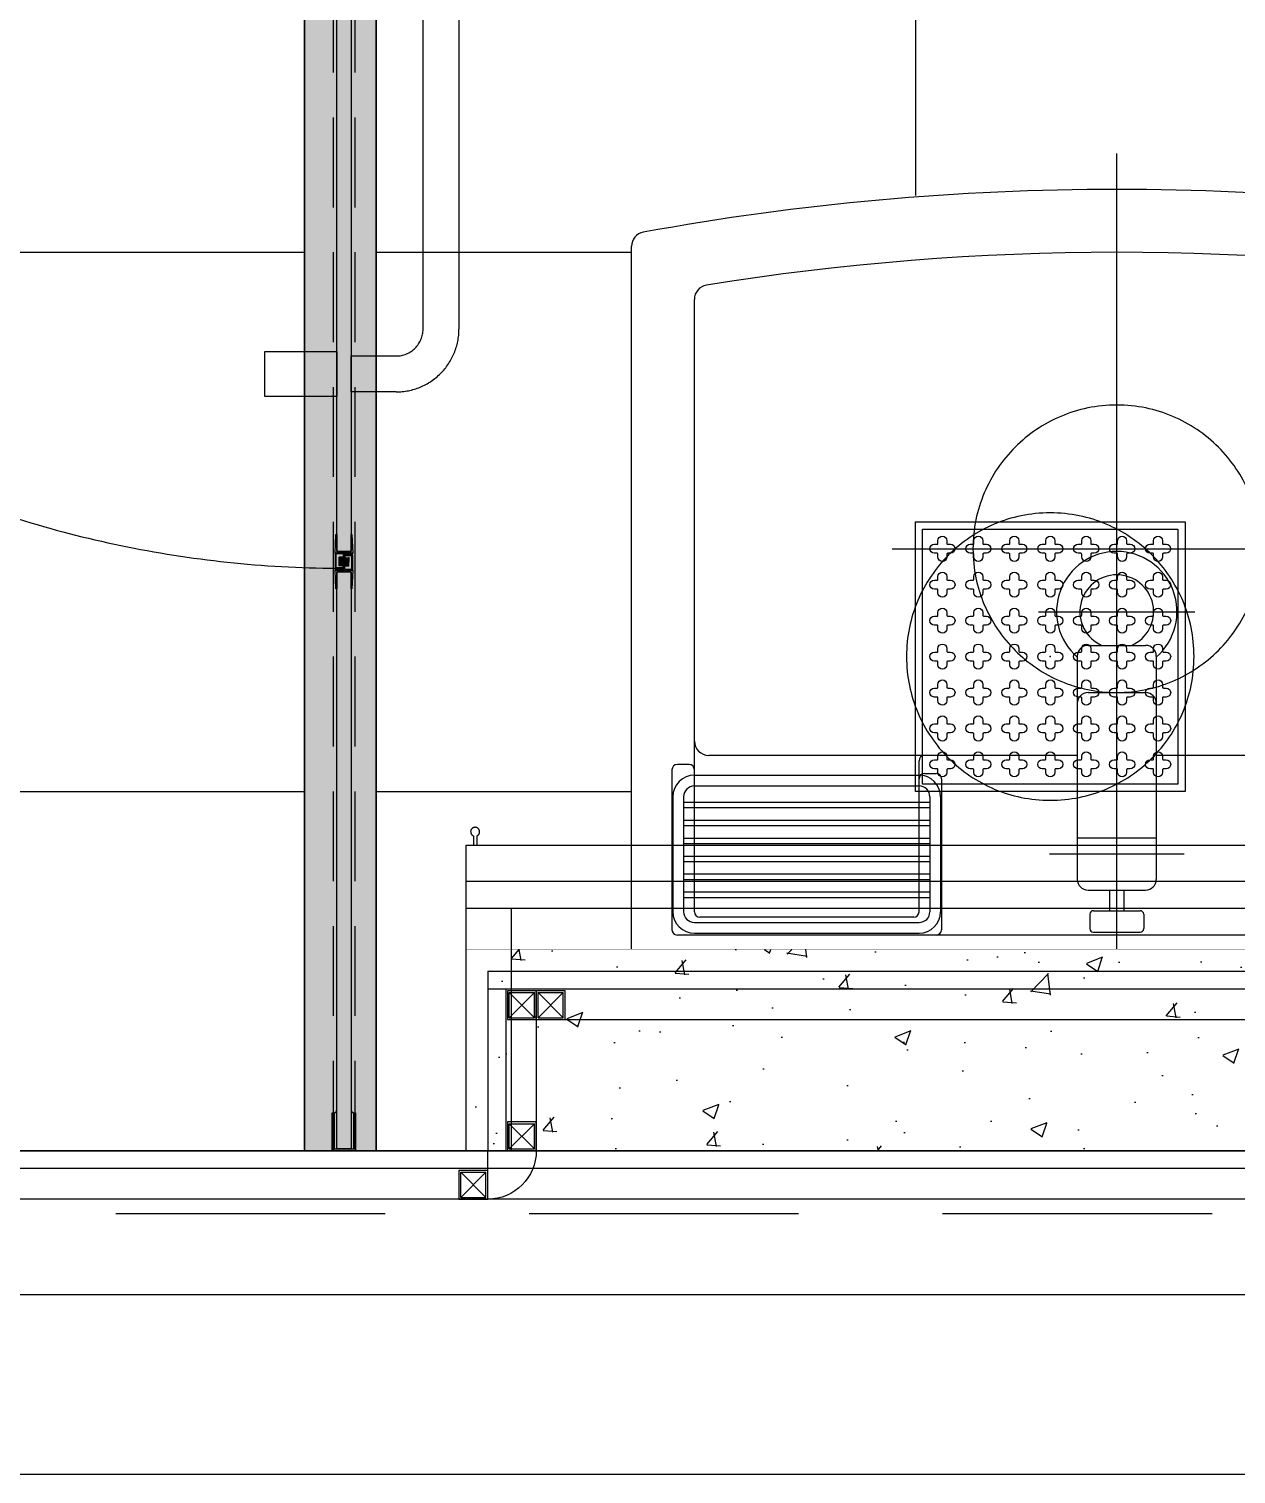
# Model space of a CAD drawing. Header units: millimetres. Extents: x 0 to 1390178, y 0 to 110113.
# Drawn here: x 724689 to 725360, y 34671 to 35475 of the extents above; entities that cross this region are included whole.
import ezdxf
from ezdxf.lldxf.tags import DXFTag
from ezdxf.xclip import XClip

# ---------------------------------------------------------------- set-up
doc = ezdxf.new("R2010")
doc.units = ezdxf.units.MM
doc.header["$LTSCALE"] = 100
doc.header["$XCLIPFRAME"] = 0
for name, pattern in [('X - 단위세대 확장형$0$CEN', [62, 60, -1, 0, -1]), ('X - 단위세대 확장형$0$DASHED', [0.75, 0.5, -0.25]), ('X - 단위세대 확장형$0$HID', [1.5, 1, -0.5]), ('X - 단위세대 확장형$0$X-25$0$HID', [2.3, 1.5, -0.8]), ('X - 단위세대 확장형$0$X-25$0$HIDDEN2', [4.7625, 3.175, -1.5875]), ('X - 단위세대 확장형$0$X-55$0$HIDDEN2', [4.7625, 3.175, -1.5875]), ('X - 평면도$0$CEN', [62, 60, -1, 0, -1])]:
    doc.linetypes.add(name, pattern=pattern)
for name, color, linetype in [('SYM', 7, 'Continuous'), ('X - 단위세대 확장형$0$0 TILE LINE & HATCH', 8, 'Continuous'), ('X - 단위세대 확장형$0$3~6층코아$0$A-WALL-CONC', 2, 'Continuous'), ('X - 단위세대 확장형$0$A-Drain', 8, 'Continuous'), ('X - 단위세대 확장형$0$A-ETC', 7, 'Continuous'), ('X - 단위세대 확장형$0$A-FIN', 8, 'Continuous'), ('X - 단위세대 확장형$0$A-TILE', 253, 'Continuous'), ('X - 단위세대 확장형$0$AA-WAXM-CONC', 2, 'Continuous'), ('X - 단위세대 확장형$0$AA-XXXX-CNTL', 1, 'X - 단위세대 확장형$0$CEN'), ('X - 단위세대 확장형$0$LH-UBR', 4, 'Continuous'), ('X - 단위세대 확장형$0$TILE LINE & HATCH', 252, 'Continuous'), ('X - 단위세대 확장형$0$TOIL', 4, 'Continuous'), ('X - 단위세대 확장형$0$UBR WALL', 4, 'Continuous'), ('X - 단위세대 확장형$0$UBR-TILE LINE & HATCH', 252, 'Continuous'), ('X - 단위세대 확장형$0$UBR내부자재', 6, 'Continuous'), ('X - 단위세대 확장형$0$X-25$0$AA-FFXM-SANI', 4, 'Continuous'), ('X - 단위세대 확장형$0$X-25$0$AA-XXXX-PAT1', 9, 'Continuous'), ('X - 단위세대 확장형$0$X-25$0$AA-XXXX-PAT2', 1, 'Continuous'), ('X - 단위세대 확장형$0$도기&수전', 6, 'Continuous'), ('X - 평면도$0$AA-XXXX-CNTL', 1, 'X - 평면도$0$CEN')]:
    doc.layers.add(name, color=color, linetype=linetype)
doc.layers.add('X - 단위세대 확장형$0$A-MC', color=171, linetype='Continuous', plot=False)
tags = doc.linetypes.add('X - 단위세대 확장형$0$X-55$0$DASHDOT', pattern=[70, 31, -13, 13, -13]).pattern_tags.tags
tags[10:11] = [DXFTag(74, 4), DXFTag(75, 0), DXFTag(340, '0'), DXFTag(46, 0.0), DXFTag(50, 0.0), DXFTag(44, 0.0), DXFTag(45, 0.0)]
tags[8:9] = [DXFTag(74, 4), DXFTag(75, 0), DXFTag(340, '0'), DXFTag(46, 0.0), DXFTag(50, 0.0), DXFTag(44, 0.0), DXFTag(45, 0.0)]
tags[6:7] = [DXFTag(74, 4), DXFTag(75, 0), DXFTag(340, '0'), DXFTag(46, 0.0), DXFTag(50, 0.0), DXFTag(44, 0.0), DXFTag(45, 0.0)]
tags[4:5] = [DXFTag(74, 4), DXFTag(75, 0), DXFTag(340, '0'), DXFTag(46, 0.0), DXFTag(50, 0.0), DXFTag(44, 0.0), DXFTag(45, 0.0)]

# ---------------------------------------------------------------- blocks, each defined once
blk = doc.blocks.new('X - 단위세대 확장형$0$A$C49536B45')
at = {"layer": 'X - 단위세대 확장형$0$A-Drain', "color": 252, "linetype": 'X - 단위세대 확장형$0$X-55$0$HIDDEN2', "ltscale": 10}
for p, q in [((0, 125), (0, -125)), ((-125, 0), (125, 0))]:
    blk.add_line(p, q, dxfattribs=at)
blk.add_circle((0, 0), 80, dxfattribs=at)
blk = doc.blocks.new('X - 단위세대 확장형$0$X-55$0$L-206D')
at = {"layer": 'X - 단위세대 확장형$0$TOIL', "color": 1, "linetype": 'X - 단위세대 확장형$0$X-55$0$DASHDOT'}
for p, q in [((5314.36, 17755.99), (5314.36, 17280.99)), ((5276.86, 17670.99), (5351.86, 17670.99)), ((5357.86, 17535.99), (5270.86, 17535.99))]:
    blk.add_line(p, q, dxfattribs=at)
at = {"layer": 'X - 단위세대 확장형$0$TOIL', "linetype": 'Continuous'}
for p, q in [((5044.36, 17735.99), (5044.36, 17332.65)), ((5044.36, 17735.99), (5584.36, 17735.99)), ((5584.36, 17735.99), (5584.36, 17332.65)), ((5087.36, 17715.99), (5558.86, 17715.99)), ((5327.36, 17714.42), (5301.36, 17714.42)), ((5411.86, 17628.99), (5411.86, 17712.99)), ((5549.36, 17714.99), (5424.36, 17714.99)), ((5561.86, 17623.99), (5561.86, 17712.99)), ((5079.36, 17707.99), (5079.36, 17607.99)), ((5549.36, 17708.99), (5424.36, 17708.99)), ((5427.36, 17705.99), (5546.36, 17705.99)), ((5327.36, 17702.42), (5301.36, 17702.42)), ((5310.36, 17690.99), (5310.36, 17702.42)), ((5318.36, 17690.99), (5318.36, 17702.42)), ((5412.36, 17638.99), (5412.36, 17702.99)), ((5418.36, 17638.99), (5418.36, 17702.99)), ((5424.36, 17702.99), (5424.36, 17618.99)), ((5549.36, 17702.99), (5549.36, 17607.99)), ((5555.36, 17638.99), (5555.36, 17702.99)), ((5561.36, 17638.99), (5561.36, 17702.99)), ((5330.36, 17690.99), (5298.36, 17690.99)), ((5292.36, 17586.99), (5292.36, 17684.99)), ((5336.36, 17586.99), (5336.36, 17684.99)), ((5336.36, 17661.8), (5292.36, 17661.8)), ((5549.36, 17632.99), (5424.36, 17632.99)), ((5421.36, 17625.99), (5414.86, 17625.99)), ((5549.36, 17626.99), (5424.36, 17626.99)), ((5087.36, 17615.99), (5292.36, 17615.99)), ((5336.36, 17615.99), (5541.36, 17615.99)), ((5552.36, 17620.99), (5558.86, 17620.99)), ((5079.36, 17607.99), (5079.36, 17362.16)), ((5549.36, 17607.99), (5549.36, 17362.16)), ((5292.36, 17560.75), (5292.36, 17586.99)), ((5336.36, 17560.75), (5336.36, 17586.99)), ((5330.36, 17580.99), (5298.36, 17580.99)), ((5330.36, 17554.75), (5298.36, 17554.75))]:
    blk.add_line(p, q, dxfattribs=at)
at = {"layer": 'X - 단위세대 확장형$0$TOIL', "color": 130, "linetype": 'Continuous'}
for p, q in [((5555.36, 17694.99), (5418.36, 17694.99)), ((5555.36, 17691.99), (5418.36, 17691.99)), ((5555.36, 17684.99), (5418.36, 17684.99)), ((5555.36, 17681.99), (5418.36, 17681.99)), ((5555.36, 17674.99), (5418.36, 17674.99)), ((5555.36, 17671.99), (5418.36, 17671.99)), ((5555.36, 17664.99), (5418.36, 17664.99)), ((5555.36, 17661.99), (5418.36, 17661.99)), ((5555.36, 17654.99), (5418.36, 17654.99)), ((5555.36, 17651.99), (5418.36, 17651.99)), ((5555.36, 17644.99), (5418.36, 17644.99)), ((5555.36, 17641.99), (5418.36, 17641.99))]:
    blk.add_line(p, q, dxfattribs=at)
at = {"layer": 'X - 단위세대 확장형$0$TOIL', "linetype": 'Continuous'}
for centre, radius, start, end in [((5087.36, 17707.99), 8, 90, 180), ((5301.36, 17712.42), 2, 90, 180), ((5327.36, 17712.42), 2, 0, 90), ((5414.86, 17712.99), 3, 90, 180), ((5424.36, 17702.99), 12, 90, 180), ((5549.36, 17702.99), 12, 0, 90), ((5558.86, 17712.99), 3, 0, 90), ((5301.36, 17704.42), 2, 180, 270), ((5327.36, 17704.42), 2, 270, 0), ((5424.36, 17702.99), 6, 90, 180), ((5427.36, 17702.99), 3, 90, 179.99796), ((5546.36, 17702.99), 3, 0, 90), ((5549.36, 17702.99), 6, 0, 90), ((5298.36, 17684.99), 6, 90, 180), ((5330.36, 17684.99), 6, 0, 90), ((5424.36, 17638.99), 12, 180, 270), ((5424.36, 17638.99), 6, 180, 270), ((5549.36, 17638.99), 6, 270, 0), ((5549.36, 17638.99), 12, 270, 0), ((5414.86, 17628.99), 3, 180.00204, 270), ((5421.36, 17628.99), 3, 270, 0), ((5552.36, 17623.99), 3, 180, 270), ((5558.86, 17623.99), 3, 270, 0), ((5087.36, 17607.99), 8, 90, 180), ((5421.36, 17618.99), 3, 270, 0), ((5541.36, 17607.99), 8, 0, 90), ((5298.36, 17586.99), 6, 180, 270), ((5330.36, 17586.99), 6, 270, 0), ((5314.36, 17535.99), 33.5, 131.04986, 48.95001), ((5298.36, 17560.75), 6, 180, 270), ((5330.36, 17560.75), 6, 270, 0), ((5314.36, 17535.99), 20.5, 113.78962, 66.21038), ((5087.36, 17362.16), 8, 180, 260.85002), ((5541.36, 17362.16), 8, 279.14998, 0), ((5314.36, 18771.49), 1435.5, 260.85002, 279.14998), ((5052.36, 17332.65), 8, 180, 259.68002), ((5576.36, 17332.65), 8, 280.31998, 0), ((5314.36, 18771.49), 1470.5, 259.68002, 280.31998)]:
    blk.add_arc(centre, radius, start, end, dxfattribs=at)
for points in [[(5299.36, 17704.42), (5299.36, 17708.42), (5299.36, 17712.42)], [(5329.36, 17704.42), (5329.36, 17708.42), (5329.36, 17712.42)]]:
    blk.add_open_spline(points, degree=2, dxfattribs=at)
at = {"xscale": -1}
blk.add_blockref('X - 단위세대 확장형$0$A$C49536B45', (5314.36, 17500.99), dxfattribs=at)
blk = doc.blocks.new('X - 단위세대 확장형$0$A$C7C4C7ED1')
at = {"layer": 'X - 단위세대 확장형$0$도기&수전'}
for p, q in [((0, 21), (0, 0)), ((13, 21), (0, 21)), ((1, 20), (12, 20)), ((1, 0), (1, 20)), ((12, 20), (12, 0)), ((13, 0), (13, 21)), ((0, 0), (1, 0)), ((12, 0), (13, 0))]:
    blk.add_line(p, q, dxfattribs=at)
blk = doc.blocks.new('X - 단위세대 확장형$0$A$C3e954cef')
at = {"layer": 'X - 단위세대 확장형$0$UBR내부자재'}
for points in [[(300.37, 66.58), (300.33, 64.02), (295.43, 64.15), (295.47, 66.71)], [(295.38, 61.42), (295.42, 63.98), (300.32, 63.85), (300.28, 61.29)]]:
    blk.add_hatch(color=8, dxfattribs=at).paths.add_polyline_path(points)
at = {"layer": 'X - 단위세대 확장형$0$LH-UBR', "color": 8, "linetype": 'X - 단위세대 확장형$0$HID', "ltscale": 10}
blk.add_lwpolyline([(414.81, 68), (389.81, 68), (389.81, 108), (414.81, 108)], close=True, dxfattribs=at)
blk.add_lwpolyline([(427.31, 20), (777.31, 20, 0.414214), (792.31, 35), (792.31, 60), (812.31, 60), (812.31, 35, -0.414214), (777.31, 0), (427.31, 0, -0.414214), (392.31, 35), (392.31, 60), (412.31, 60), (412.31, 35, 0.414214)], format="xyb", close=True, dxfattribs=at)
at = {"layer": 'X - 단위세대 확장형$0$LH-UBR', "color": 6}
for centre, start, end in [((-7.27, 69.74), 187.84872, 274.91593), ((-7.27, 58.26), 85.08407, 172.15128)]:
    blk.add_arc(centre, 1.74, start, end, dxfattribs=at)
at = {"layer": 'X - 단위세대 확장형$0$TILE LINE & HATCH', "linetype": 'X - 단위세대 확장형$0$HID', "ltscale": 10}
blk.add_arc((902.12, 64), 607.98, 91.56625, 179.98328, dxfattribs=at)
at = {"layer": 'X - 단위세대 확장형$0$UBR-TILE LINE & HATCH', "linetype": 'X - 단위세대 확장형$0$DASHED'}
for p, q in [((920, 70), (-30, 70)), ((920, 58), (-30, 58))]:
    blk.add_line(p, q, dxfattribs=at)
at = {"layer": 'X - 단위세대 확장형$0$UBR내부자재', "color": 8}
for p, q in [((295.43, 64.15), (295.47, 66.71)), ((295.47, 66.71), (300.37, 66.58)), ((300.33, 64.02), (300.37, 66.58)), ((295.42, 63.98), (295.38, 61.42)), ((300.28, 61.29), (295.38, 61.42))]:
    blk.add_line(p, q, dxfattribs=at)
at = {"layer": 'X - 단위세대 확장형$0$UBR내부자재'}
for points in [[(-29, 68), (292.23, 68), (292.23, 60), (-29, 60)], [(901.09, 60), (303.52, 60), (303.52, 68), (901.09, 68)]]:
    blk.add_lwpolyline(points, close=True, dxfattribs=at)
at = {"layer": 'X - 단위세대 확장형$0$UBR내부자재', "color": 8}
for points in [[(292.21, 68), (282.76, 68), (282.76, 68.47), (293.15, 68.94), (293.17, 59.06), (282.78, 59.53), (282.78, 60), (292.23, 60), (292.23, 68)], [(303.54, 60), (312.99, 60), (312.99, 59.53), (302.6, 59.06), (302.58, 68.94), (312.97, 68.47), (312.97, 68), (303.52, 68), (303.52, 60)]]:
    blk.add_lwpolyline(points, dxfattribs=at)
for points in [[(293.17, 59.06), (301.14, 59.06, 0.414214), (301.62, 59.53), (301.61, 63.82), (293.64, 64), (293.62, 68.94), (293.15, 68.94)], [(302.58, 68.94), (294.61, 68.94, 0.414214), (294.13, 68.47), (294.13, 64.18), (302.11, 64), (302.13, 59.06), (302.6, 59.06)]]:
    blk.add_lwpolyline(points, format="xyb", close=True, dxfattribs=at)
for points in [[(302.11, 68.47), (294.61, 68.47), (294.61, 64.51), (302.11, 64.34)], [(293.64, 59.53), (301.14, 59.53), (301.14, 63.49), (293.64, 63.66)]]:
    blk.add_lwpolyline(points, close=True, dxfattribs=at)
at = {"layer": 'X - 단위세대 확장형$0$LH-UBR', "color": 6, "xscale": -1, "rotation": 90}
blk.add_blockref('X - 단위세대 확장형$0$A$C7C4C7ED1', (-9, 70.5), dxfattribs=at)
blk = doc.blocks.new('X - 단위세대 확장형$0$A$C5B7D6953')
at = {"layer": 'X - 단위세대 확장형$0$UBR WALL', "ltscale": 5}
blk.add_lwpolyline([(112, 1390), (112, -10), (0, -10), (0, 1390)], close=True, dxfattribs=at)
at = {"ltscale": 5}
blk.add_wipeout([(112, 1390), (112, -10), (0, -10), (0, 1390)], dxfattribs=at).dxf.layer = 'X - 단위세대 확장형$0$LH-UBR'
at = {"layer": 'X - 단위세대 확장형$0$0 TILE LINE & HATCH', "ltscale": 5}
h = blk.add_hatch(dxfattribs=at)
h.set_pattern_fill('AR-CONC', color=256, scale=0.5, angle=-90)
h.set_pattern_definition([(320, (21888.49, 23755.904), (-7.96954, -91.09233), [9.525, -104.775]), (265, (21888.49, 23755.9), (95.52842, 17.6217), [7.62, -83.8203]), (10.45144, (21887.83, 23748.31), (87.55888, -73.47062), [8.095, -89.04512]), (316.1842, (21913.89, 23755.9), (-21.02116, -135.53952), [14.2875, -157.1625]), (6.63556, (21912.14, 23744.61), (123.71306, -118.70207), [12.1425, -133.5678]), (261.18415, (21913.9, 23755.9), (123.71306, -118.70207), [11.43, -125.72987]), (291, (21907.54, 23743.204), (-51.1326, -75.8072), [9.525, -104.775]), (236, (21907.54, 23743.2), (92.09398, -30.90101), [7.62, -83.82]), (341.45144, (21903.28, 23736.89), (40.96138, -106.7082), [8.095, -89.04497]), (307.5, (21888.493, 23755.904), (42.27752, -1.5443), [0, -82.804, 0, -85.09, 0, -84.1375]), (277.5, (21888.493, 23755.904), (50.09029, -33.40983), [0, -48.514, 0, -80.899, 0, -32.0675]), (237.5, (21888.493, 23784.225), (-2.864372, -67.795298), [0, -31.75, 0, -99.06, 0, -131.445]), (227.5, (21888.493, 23796.925), (12.71325, -74.06459), [0, -41.275, 0, -65.786, 0, -93.345])])
h.paths.add_polyline_path([(112, 1390), (112, -10), (0, -10), (0, 1390)])
blk = doc.blocks.new('X - 단위세대 확장형$0$A$C85b06c20')
at = {"layer": 'X - 단위세대 확장형$0$UBR내부자재', "color": 8, "linetype": 'X - 단위세대 확장형$0$HID', "ltscale": 10}
for points in [[(150, 1400), (150, 0), (0, 0), (0, 1400), (150, 1400)], [(135, 1400), (170, 1400), (170, 0), (190, 0), (190, 700), (150, 700)], [(135, 1400), (135, 0)], [(175.21, 1396), (170, 1396)], [(175.21, 1394), (170, 1394)], [(135, 1375), (0, 1375)]]:
    blk.add_lwpolyline(points, dxfattribs=at)
blk.add_arc((177.5, 1395), 2.5, 203.57818, 156.42182, dxfattribs=at)
blk = doc.blocks.new('X - 단위세대 확장형$0$A$Ce1c72916')
at = {"layer": 'X - 단위세대 확장형$0$0 TILE LINE & HATCH'}
for p, q in [((126, 731), (126, 717)), ((26, 704), (26, 690)), ((99, 704), (99, 690)), ((26, 688), (26, 674)), ((26, 44), (26, 58)), ((26, 28), (26, 42)), ((99, 28), (99, 42)), ((126, 1), (126, 15))]:
    blk.add_line(p, q, dxfattribs=at)
at = {"layer": 'X - 단위세대 확장형$0$0 TILE LINE & HATCH', "elevation": 0}
for points in [[(127, 716), (111, 716), (111, 732), (127, 732)], [(27, 689), (11, 689), (11, 705), (27, 705)], [(100, 689), (84, 689), (84, 705), (100, 705)], [(27, 673), (11, 673), (11, 689), (27, 689)], [(27, 59), (11, 59), (11, 43), (27, 43)], [(27, 43), (11, 43), (11, 27), (27, 27)], [(100, 43), (84, 43), (84, 27), (100, 27)], [(127, 16), (111, 16), (111, 0), (127, 0)]]:
    blk.add_lwpolyline(points, close=True, dxfattribs=at)
for points in [[(112, 731), (112, 717), (126, 731), (112, 731), (126, 717), (112, 717)], [(0, 716), (0, 16)], [(0, 716), (100, 716)], [(10, 716), (10, 16)], [(127, 716), (100, 716), (100, 689)], [(100, 706), (100, 716)], [(10, 706), (100, 706)], [(12, 704), (12, 690), (26, 704), (12, 704), (26, 690), (12, 690)], [(85, 704), (85, 690), (99, 704), (85, 704), (99, 690), (85, 690)], [(12, 688), (12, 674), (26, 688), (12, 688), (26, 674), (12, 674)], [(27, 689), (27, 29.5)], [(27, 689), (100, 689)], [(12, 44), (12, 58), (26, 44), (12, 44), (26, 58), (12, 58)], [(12, 28), (12, 42), (26, 28), (12, 28), (26, 42), (12, 42)], [(27, 43), (100, 43)], [(85, 28), (85, 42), (99, 28), (85, 28), (99, 42), (85, 42)], [(127, 16), (100, 16), (100, 43)], [(10, 26), (100, 26)], [(100, 26), (100, 16)], [(0, 16), (100, 16)], [(112, 1), (112, 15), (126, 1), (112, 1), (126, 15), (112, 15)]]:
    blk.add_lwpolyline(points, dxfattribs=at)
at = {"layer": 'X - 단위세대 확장형$0$0 TILE LINE & HATCH'}
for centre, start, end in [((100, 716), 270, 0), ((100, 16), 0, 90)]:
    blk.add_arc(centre, 27, start, end, dxfattribs=at)
blk = doc.blocks.new('X - 단위세대 확장형$0$X-25$0$육가')
at = {"layer": 'X - 단위세대 확장형$0$X-25$0$AA-XXXX-PAT1'}
for points in [[(858.31, 222.5), (1008.31, 222.5), (1008.31, 372.5), (858.31, 372.5)], [(862.31, 226.5), (1004.31, 226.5), (1004.31, 368.5), (862.31, 368.5)]]:
    blk.add_lwpolyline(points, close=True, dxfattribs=at)
for points in [[(868.81, 355), (870.31, 355, -0.414214), (870.81, 354.5), (870.81, 353, 1), (875.81, 353), (875.81, 354.5, -0.414214), (876.31, 355), (877.81, 355, 1), (877.81, 360), (876.31, 360, -0.414214), (875.81, 360.5), (875.81, 362, 1), (870.81, 362), (870.81, 360.5, -0.414214), (870.31, 360), (868.81, 360, 1)], [(888.81, 355), (890.31, 355, -0.414214), (890.81, 354.5), (890.81, 353, 1), (895.81, 353), (895.81, 354.5, -0.414214), (896.31, 355), (897.81, 355, 1), (897.81, 360), (896.31, 360, -0.414214), (895.81, 360.5), (895.81, 362, 1), (890.81, 362), (890.81, 360.5, -0.414214), (890.31, 360), (888.81, 360, 1)], [(908.81, 355), (910.31, 355, -0.414214), (910.81, 354.5), (910.81, 353, 1), (915.81, 353), (915.81, 354.5, -0.414214), (916.31, 355), (917.81, 355, 1), (917.81, 360), (916.31, 360, -0.414214), (915.81, 360.5), (915.81, 362, 1), (910.81, 362), (910.81, 360.5, -0.414214), (910.31, 360), (908.81, 360, 1)], [(928.81, 355), (930.31, 355, -0.414214), (930.81, 354.5), (930.81, 353, 1), (935.81, 353), (935.81, 354.5, -0.414214), (936.31, 355), (937.81, 355, 1), (937.81, 360), (936.31, 360, -0.414214), (935.81, 360.5), (935.81, 362, 1), (930.81, 362), (930.81, 360.5, -0.414214), (930.31, 360), (928.81, 360, 1)], [(948.81, 355), (950.31, 355, -0.414214), (950.81, 354.5), (950.81, 353, 1), (955.81, 353), (955.81, 354.5, -0.414214), (956.31, 355), (957.81, 355, 1), (957.81, 360), (956.31, 360, -0.414214), (955.81, 360.5), (955.81, 362, 1), (950.81, 362), (950.81, 360.5, -0.414214), (950.31, 360), (948.81, 360, 1)], [(968.81, 355), (970.31, 355, -0.414214), (970.81, 354.5), (970.81, 353, 1), (975.81, 353), (975.81, 354.5, -0.414214), (976.31, 355), (977.81, 355, 1), (977.81, 360), (976.31, 360, -0.414214), (975.81, 360.5), (975.81, 362, 1), (970.81, 362), (970.81, 360.5, -0.414214), (970.31, 360), (968.81, 360, 1)], [(988.81, 355), (990.31, 355, -0.414214), (990.81, 354.5), (990.81, 353, 1), (995.81, 353), (995.81, 354.5, -0.414214), (996.31, 355), (997.81, 355, 1), (997.81, 360), (996.31, 360, -0.414214), (995.81, 360.5), (995.81, 362, 1), (990.81, 362), (990.81, 360.5, -0.414214), (990.31, 360), (988.81, 360, 1)], [(868.81, 335), (870.31, 335, -0.414214), (870.81, 334.5), (870.81, 333, 1), (875.81, 333), (875.81, 334.5, -0.414214), (876.31, 335), (877.81, 335, 1), (877.81, 340), (876.31, 340, -0.414214), (875.81, 340.5), (875.81, 342, 1), (870.81, 342), (870.81, 340.5, -0.414214), (870.31, 340), (868.81, 340, 1)], [(888.81, 335), (890.31, 335, -0.414214), (890.81, 334.5), (890.81, 333, 1), (895.81, 333), (895.81, 334.5, -0.414214), (896.31, 335), (897.81, 335, 1), (897.81, 340), (896.31, 340, -0.414214), (895.81, 340.5), (895.81, 342, 1), (890.81, 342), (890.81, 340.5, -0.414214), (890.31, 340), (888.81, 340, 1)], [(908.81, 335), (910.31, 335, -0.414214), (910.81, 334.5), (910.81, 333, 1), (915.81, 333), (915.81, 334.5, -0.414214), (916.31, 335), (917.81, 335, 1), (917.81, 340), (916.31, 340, -0.414214), (915.81, 340.5), (915.81, 342, 1), (910.81, 342), (910.81, 340.5, -0.414214), (910.31, 340), (908.81, 340, 1)], [(928.81, 335), (930.31, 335, -0.414214), (930.81, 334.5), (930.81, 333, 1), (935.81, 333), (935.81, 334.5, -0.414214), (936.31, 335), (937.81, 335, 1), (937.81, 340), (936.31, 340, -0.414214), (935.81, 340.5), (935.81, 342, 1), (930.81, 342), (930.81, 340.5, -0.414214), (930.31, 340), (928.81, 340, 1)], [(948.81, 335), (950.31, 335, -0.414214), (950.81, 334.5), (950.81, 333, 1), (955.81, 333), (955.81, 334.5, -0.414214), (956.31, 335), (957.81, 335, 1), (957.81, 340), (956.31, 340, -0.414214), (955.81, 340.5), (955.81, 342, 1), (950.81, 342), (950.81, 340.5, -0.414214), (950.31, 340), (948.81, 340, 1)], [(968.81, 335), (970.31, 335, -0.414214), (970.81, 334.5), (970.81, 333, 1), (975.81, 333), (975.81, 334.5, -0.414214), (976.31, 335), (977.81, 335, 1), (977.81, 340), (976.31, 340, -0.414214), (975.81, 340.5), (975.81, 342, 1), (970.81, 342), (970.81, 340.5, -0.414214), (970.31, 340), (968.81, 340, 1)], [(988.81, 335), (990.31, 335, -0.414214), (990.81, 334.5), (990.81, 333, 1), (995.81, 333), (995.81, 334.5, -0.414214), (996.31, 335), (997.81, 335, 1), (997.81, 340), (996.31, 340, -0.414214), (995.81, 340.5), (995.81, 342, 1), (990.81, 342), (990.81, 340.5, -0.414214), (990.31, 340), (988.81, 340, 1)], [(868.81, 315), (870.31, 315, -0.414214), (870.81, 314.5), (870.81, 313, 1), (875.81, 313), (875.81, 314.5, -0.414214), (876.31, 315), (877.81, 315, 1), (877.81, 320), (876.31, 320, -0.414214), (875.81, 320.5), (875.81, 322, 1), (870.81, 322), (870.81, 320.5, -0.414214), (870.31, 320), (868.81, 320, 1)], [(888.81, 315), (890.31, 315, -0.414214), (890.81, 314.5), (890.81, 313, 1), (895.81, 313), (895.81, 314.5, -0.414214), (896.31, 315), (897.81, 315, 1), (897.81, 320), (896.31, 320, -0.414214), (895.81, 320.5), (895.81, 322, 1), (890.81, 322), (890.81, 320.5, -0.414214), (890.31, 320), (888.81, 320, 1)], [(908.81, 315), (910.31, 315, -0.414214), (910.81, 314.5), (910.81, 313, 1), (915.81, 313), (915.81, 314.5, -0.414214), (916.31, 315), (917.81, 315, 1), (917.81, 320), (916.31, 320, -0.414214), (915.81, 320.5), (915.81, 322, 1), (910.81, 322), (910.81, 320.5, -0.414214), (910.31, 320), (908.81, 320, 1)], [(928.81, 315), (930.31, 315, -0.414214), (930.81, 314.5), (930.81, 313, 1), (935.81, 313), (935.81, 314.5, -0.414214), (936.31, 315), (937.81, 315, 1), (937.81, 320), (936.31, 320, -0.414214), (935.81, 320.5), (935.81, 322, 1), (930.81, 322), (930.81, 320.5, -0.414214), (930.31, 320), (928.81, 320, 1)], [(948.81, 315), (950.31, 315, -0.414214), (950.81, 314.5), (950.81, 313, 1), (955.81, 313), (955.81, 314.5, -0.414214), (956.31, 315), (957.81, 315, 1), (957.81, 320), (956.31, 320, -0.414214), (955.81, 320.5), (955.81, 322, 1), (950.81, 322), (950.81, 320.5, -0.414214), (950.31, 320), (948.81, 320, 1)], [(968.81, 315), (970.31, 315, -0.414214), (970.81, 314.5), (970.81, 313, 1), (975.81, 313), (975.81, 314.5, -0.414214), (976.31, 315), (977.81, 315, 1), (977.81, 320), (976.31, 320, -0.414214), (975.81, 320.5), (975.81, 322, 1), (970.81, 322), (970.81, 320.5, -0.414214), (970.31, 320), (968.81, 320, 1)], [(988.81, 315), (990.31, 315, -0.414214), (990.81, 314.5), (990.81, 313, 1), (995.81, 313), (995.81, 314.5, -0.414214), (996.31, 315), (997.81, 315, 1), (997.81, 320), (996.31, 320, -0.414214), (995.81, 320.5), (995.81, 322, 1), (990.81, 322), (990.81, 320.5, -0.414214), (990.31, 320), (988.81, 320, 1)], [(868.81, 295), (870.31, 295, -0.414214), (870.81, 294.5), (870.81, 293, 1), (875.81, 293), (875.81, 294.5, -0.414214), (876.31, 295), (877.81, 295, 1), (877.81, 300), (876.31, 300, -0.414214), (875.81, 300.5), (875.81, 302, 1), (870.81, 302), (870.81, 300.5, -0.414214), (870.31, 300), (868.81, 300, 1)], [(888.81, 295), (890.31, 295, -0.414214), (890.81, 294.5), (890.81, 293, 1), (895.81, 293), (895.81, 294.5, -0.414214), (896.31, 295), (897.81, 295, 1), (897.81, 300), (896.31, 300, -0.414214), (895.81, 300.5), (895.81, 302, 1), (890.81, 302), (890.81, 300.5, -0.414214), (890.31, 300), (888.81, 300, 1)], [(908.81, 295), (910.31, 295, -0.414214), (910.81, 294.5), (910.81, 293, 1), (915.81, 293), (915.81, 294.5, -0.414214), (916.31, 295), (917.81, 295, 1), (917.81, 300), (916.31, 300, -0.414214), (915.81, 300.5), (915.81, 302, 1), (910.81, 302), (910.81, 300.5, -0.414214), (910.31, 300), (908.81, 300, 1)], [(928.81, 295), (930.31, 295, -0.414214), (930.81, 294.5), (930.81, 293, 1), (935.81, 293), (935.81, 294.5, -0.414214), (936.31, 295), (937.81, 295, 1), (937.81, 300), (936.31, 300, -0.414214), (935.81, 300.5), (935.81, 302, 1), (930.81, 302), (930.81, 300.5, -0.414214), (930.31, 300), (928.81, 300, 1)], [(948.81, 295), (950.31, 295, -0.414214), (950.81, 294.5), (950.81, 293, 1), (955.81, 293), (955.81, 294.5, -0.414214), (956.31, 295), (957.81, 295, 1), (957.81, 300), (956.31, 300, -0.414214), (955.81, 300.5), (955.81, 302, 1), (950.81, 302), (950.81, 300.5, -0.414214), (950.31, 300), (948.81, 300, 1)], [(968.81, 295), (970.31, 295, -0.414214), (970.81, 294.5), (970.81, 293, 1), (975.81, 293), (975.81, 294.5, -0.414214), (976.31, 295), (977.81, 295, 1), (977.81, 300), (976.31, 300, -0.414214), (975.81, 300.5), (975.81, 302, 1), (970.81, 302), (970.81, 300.5, -0.414214), (970.31, 300), (968.81, 300, 1)], [(988.81, 295), (990.31, 295, -0.414214), (990.81, 294.5), (990.81, 293, 1), (995.81, 293), (995.81, 294.5, -0.414214), (996.31, 295), (997.81, 295, 1), (997.81, 300), (996.31, 300, -0.414214), (995.81, 300.5), (995.81, 302, 1), (990.81, 302), (990.81, 300.5, -0.414214), (990.31, 300), (988.81, 300, 1)], [(868.81, 275), (870.31, 275, -0.414214), (870.81, 274.5), (870.81, 273, 1), (875.81, 273), (875.81, 274.5, -0.414214), (876.31, 275), (877.81, 275, 1), (877.81, 280), (876.31, 280, -0.414214), (875.81, 280.5), (875.81, 282, 1), (870.81, 282), (870.81, 280.5, -0.414214), (870.31, 280), (868.81, 280, 1)], [(888.81, 275), (890.31, 275, -0.414214), (890.81, 274.5), (890.81, 273, 1), (895.81, 273), (895.81, 274.5, -0.414214), (896.31, 275), (897.81, 275, 1), (897.81, 280), (896.31, 280, -0.414214), (895.81, 280.5), (895.81, 282, 1), (890.81, 282), (890.81, 280.5, -0.414214), (890.31, 280), (888.81, 280, 1)], [(908.81, 275), (910.31, 275, -0.414214), (910.81, 274.5), (910.81, 273, 1), (915.81, 273), (915.81, 274.5, -0.414214), (916.31, 275), (917.81, 275, 1), (917.81, 280), (916.31, 280, -0.414214), (915.81, 280.5), (915.81, 282, 1), (910.81, 282), (910.81, 280.5, -0.414214), (910.31, 280), (908.81, 280, 1)], [(928.81, 275), (930.31, 275, -0.414214), (930.81, 274.5), (930.81, 273, 1), (935.81, 273), (935.81, 274.5, -0.414214), (936.31, 275), (937.81, 275, 1), (937.81, 280), (936.31, 280, -0.414214), (935.81, 280.5), (935.81, 282, 1), (930.81, 282), (930.81, 280.5, -0.414214), (930.31, 280), (928.81, 280, 1)], [(948.81, 275), (950.31, 275, -0.414214), (950.81, 274.5), (950.81, 273, 1), (955.81, 273), (955.81, 274.5, -0.414214), (956.31, 275), (957.81, 275, 1), (957.81, 280), (956.31, 280, -0.414214), (955.81, 280.5), (955.81, 282, 1), (950.81, 282), (950.81, 280.5, -0.414214), (950.31, 280), (948.81, 280, 1)], [(968.81, 275), (970.31, 275, -0.414214), (970.81, 274.5), (970.81, 273, 1), (975.81, 273), (975.81, 274.5, -0.414214), (976.31, 275), (977.81, 275, 1), (977.81, 280), (976.31, 280, -0.414214), (975.81, 280.5), (975.81, 282, 1), (970.81, 282), (970.81, 280.5, -0.414214), (970.31, 280), (968.81, 280, 1)], [(988.81, 275), (990.31, 275, -0.414214), (990.81, 274.5), (990.81, 273, 1), (995.81, 273), (995.81, 274.5, -0.414214), (996.31, 275), (997.81, 275, 1), (997.81, 280), (996.31, 280, -0.414214), (995.81, 280.5), (995.81, 282, 1), (990.81, 282), (990.81, 280.5, -0.414214), (990.31, 280), (988.81, 280, 1)], [(868.81, 255), (870.31, 255, -0.414214), (870.81, 254.5), (870.81, 253, 1), (875.81, 253), (875.81, 254.5, -0.414214), (876.31, 255), (877.81, 255, 1), (877.81, 260), (876.31, 260, -0.414214), (875.81, 260.5), (875.81, 262, 1), (870.81, 262), (870.81, 260.5, -0.414214), (870.31, 260), (868.81, 260, 1)], [(888.81, 255), (890.31, 255, -0.414214), (890.81, 254.5), (890.81, 253, 1), (895.81, 253), (895.81, 254.5, -0.414214), (896.31, 255), (897.81, 255, 1), (897.81, 260), (896.31, 260, -0.414214), (895.81, 260.5), (895.81, 262, 1), (890.81, 262), (890.81, 260.5, -0.414214), (890.31, 260), (888.81, 260, 1)], [(908.81, 255), (910.31, 255, -0.414214), (910.81, 254.5), (910.81, 253, 1), (915.81, 253), (915.81, 254.5, -0.414214), (916.31, 255), (917.81, 255, 1), (917.81, 260), (916.31, 260, -0.414214), (915.81, 260.5), (915.81, 262, 1), (910.81, 262), (910.81, 260.5, -0.414214), (910.31, 260), (908.81, 260, 1)], [(928.81, 255), (930.31, 255, -0.414214), (930.81, 254.5), (930.81, 253, 1), (935.81, 253), (935.81, 254.5, -0.414214), (936.31, 255), (937.81, 255, 1), (937.81, 260), (936.31, 260, -0.414214), (935.81, 260.5), (935.81, 262, 1), (930.81, 262), (930.81, 260.5, -0.414214), (930.31, 260), (928.81, 260, 1)], [(948.81, 255), (950.31, 255, -0.414214), (950.81, 254.5), (950.81, 253, 1), (955.81, 253), (955.81, 254.5, -0.414214), (956.31, 255), (957.81, 255, 1), (957.81, 260), (956.31, 260, -0.414214), (955.81, 260.5), (955.81, 262, 1), (950.81, 262), (950.81, 260.5, -0.414214), (950.31, 260), (948.81, 260, 1)], [(968.81, 255), (970.31, 255, -0.414214), (970.81, 254.5), (970.81, 253, 1), (975.81, 253), (975.81, 254.5, -0.414214), (976.31, 255), (977.81, 255, 1), (977.81, 260), (976.31, 260, -0.414214), (975.81, 260.5), (975.81, 262, 1), (970.81, 262), (970.81, 260.5, -0.414214), (970.31, 260), (968.81, 260, 1)], [(988.81, 255), (990.31, 255, -0.414214), (990.81, 254.5), (990.81, 253, 1), (995.81, 253), (995.81, 254.5, -0.414214), (996.31, 255), (997.81, 255, 1), (997.81, 260), (996.31, 260, -0.414214), (995.81, 260.5), (995.81, 262, 1), (990.81, 262), (990.81, 260.5, -0.414214), (990.31, 260), (988.81, 260, 1)], [(868.81, 235), (870.31, 235, -0.414214), (870.81, 234.5), (870.81, 233, 1), (875.81, 233), (875.81, 234.5, -0.414214), (876.31, 235), (877.81, 235, 1), (877.81, 240), (876.31, 240, -0.414214), (875.81, 240.5), (875.81, 242, 1), (870.81, 242), (870.81, 240.5, -0.414214), (870.31, 240), (868.81, 240, 1)], [(888.81, 235), (890.31, 235, -0.414214), (890.81, 234.5), (890.81, 233, 1), (895.81, 233), (895.81, 234.5, -0.414214), (896.31, 235), (897.81, 235, 1), (897.81, 240), (896.31, 240, -0.414214), (895.81, 240.5), (895.81, 242, 1), (890.81, 242), (890.81, 240.5, -0.414214), (890.31, 240), (888.81, 240, 1)], [(908.81, 235), (910.31, 235, -0.414214), (910.81, 234.5), (910.81, 233, 1), (915.81, 233), (915.81, 234.5, -0.414214), (916.31, 235), (917.81, 235, 1), (917.81, 240), (916.31, 240, -0.414214), (915.81, 240.5), (915.81, 242, 1), (910.81, 242), (910.81, 240.5, -0.414214), (910.31, 240), (908.81, 240, 1)], [(928.81, 235), (930.31, 235, -0.414214), (930.81, 234.5), (930.81, 233, 1), (935.81, 233), (935.81, 234.5, -0.414214), (936.31, 235), (937.81, 235, 1), (937.81, 240), (936.31, 240, -0.414214), (935.81, 240.5), (935.81, 242, 1), (930.81, 242), (930.81, 240.5, -0.414214), (930.31, 240), (928.81, 240, 1)], [(948.81, 235), (950.31, 235, -0.414214), (950.81, 234.5), (950.81, 233, 1), (955.81, 233), (955.81, 234.5, -0.414214), (956.31, 235), (957.81, 235, 1), (957.81, 240), (956.31, 240, -0.414214), (955.81, 240.5), (955.81, 242, 1), (950.81, 242), (950.81, 240.5, -0.414214), (950.31, 240), (948.81, 240, 1)], [(968.81, 235), (970.31, 235, -0.414214), (970.81, 234.5), (970.81, 233, 1), (975.81, 233), (975.81, 234.5, -0.414214), (976.31, 235), (977.81, 235, 1), (977.81, 240), (976.31, 240, -0.414214), (975.81, 240.5), (975.81, 242, 1), (970.81, 242), (970.81, 240.5, -0.414214), (970.31, 240), (968.81, 240, 1)], [(988.81, 235), (990.31, 235, -0.414214), (990.81, 234.5), (990.81, 233, 1), (995.81, 233), (995.81, 234.5, -0.414214), (996.31, 235), (997.81, 235, 1), (997.81, 240), (996.31, 240, -0.414214), (995.81, 240.5), (995.81, 242, 1), (990.81, 242), (990.81, 240.5, -0.414214), (990.31, 240), (988.81, 240, 1)]]:
    blk.add_lwpolyline(points, format="xyb", close=True, dxfattribs=at)
at = {"layer": 'X - 단위세대 확장형$0$X-25$0$AA-XXXX-PAT1', "color": 9, "linetype": 'X - 단위세대 확장형$0$X-25$0$HIDDEN2', "ltscale": 10}
blk.add_circle((933.31, 297.5), 80, dxfattribs=at)
at = {"layer": 'X - 단위세대 확장형$0$X-25$0$AA-XXXX-PAT1'}
blk.add_point((933.31, 297.5), dxfattribs=at)
blk = doc.blocks.new('X - 단위세대 확장형$0$A$C23592d3d')
at = {"layer": 'X - 단위세대 확장형$0$X-25$0$AA-XXXX-PAT2'}
h = blk.add_hatch(dxfattribs=at)
h.set_pattern_fill('AR-CONC', color=256, scale=5)
h.set_pattern_definition([(50, (-40482.642, 20051.505), (35.86301, -3.137607), [3.75, -41.25]), (355, (-40482.642, 20051.505), (-6.937567, 37.609607), [3, -33]), (100.451444, (-40479.653, 20051.244), (28.925442, 34.472), [3.18701, -35.057106]), (46.1842, (-40482.64, 20061.505), (53.362067, -8.275964), [5.625, -61.875]), (96.63564, (-40478.195, 20060.816), (46.7331, 48.70593), [4.78052, -52.58569]), (351.18416, (-40482.64, 20061.505), (46.7331, 48.70593), [4.5, -49.5]), (21, (-40477.642, 20059.005), (29.845353, -20.130945), [3.75, -41.25]), (326, (-40477.642, 20059.005), (12.165767, 36.257502), [3, -33]), (71.451445, (-40475.155, 20057.328), (42.01112, 16.126558), [3.18701, -35.057106]), (37.5, (-40482.642, 20051.505), (0.6079928, 16.6446927), [0, -32.6, 0, -33.5, 0, -33.125]), (7.5, (-40482.642, 20051.505), (13.153477, 19.7205856), [0, -19.1, 0, -31.85, 0, -12.625]), (327.5, (-40493.792, 20051.505), (26.691122, -1.1277436), [0, -12.5, 0, -39, 0, -51.75]), (317.5, (-40498.792, 20051.505), (29.159308, 5.005249), [0, -16.25, 0, -25.9, 0, -36.75])])
h.paths.add_polyline_path([(0, 40), (0, 0), (950, 0), (950, 40)])
at = {"layer": 'X - 단위세대 확장형$0$X-25$0$AA-FFXM-SANI'}
blk.add_lwpolyline([(0, 40), (950, 40), (950, 0), (0, 0)], close=True, dxfattribs=at)
at = {"layer": 'X - 단위세대 확장형$0$X-25$0$AA-FFXM-SANI', "elevation": 0}
blk.add_lwpolyline([(950, 40), (0, 40), (0, 0), (950, 0)], close=True, dxfattribs=at)
blk = doc.blocks.new('X - 단위세대 확장형$0$A$C188F32DF')
at = {"layer": 'X - 단위세대 확장형$0$A-ETC', "color": 8, "linetype": 'Continuous'}
for points in [[(995, 2285), (995, 35)], [(1012, 2275), (1012, 35)]]:
    blk.add_lwpolyline(points, dxfattribs=at)
at = {"layer": 'X - 단위세대 확장형$0$A-TILE'}
for p, q in [((-315, 1135), (453.4, 1135)), ((485, 835), (485, 977)), ((785, 835), (785, 977)), ((485, 35), (485, 795)), ((785, 35), (785, 795))]:
    blk.add_line(p, q, dxfattribs=at)
at = {"layer": 'X - 단위세대 확장형$0$X-25$0$AA-FFXM-SANI', "color": 8, "linetype": 'X - 단위세대 확장형$0$X-25$0$HID'}
blk.add_lwpolyline([(-350, 2320), (-350, 800), (0, 800), (0, 0), (1020, 0), (1020, 2320)], close=True, dxfattribs=at)
at = {"layer": 'X - 단위세대 확장형$0$X-25$0$AA-XXXX-PAT2'}
blk.add_line((35, 835), (985, 835), dxfattribs=at)
at = {"extrusion": (0, 0, -1), "xscale": -1, "zscale": -1}
for name, p, rotation in [('X - 단위세대 확장형$0$X-55$0$L-206D', (16850.99, 6561.36), 90), ('X - 단위세대 확장형$0$A$C3e954cef', (-955, 881), 180)]:
    blk.add_blockref(name, p, dxfattribs=dict(at, rotation=rotation))
blk.add_blockref('X - 단위세대 확장형$0$A$C23592d3d', (-35, 795), dxfattribs=at)
at = {"layer": 'X - 단위세대 확장형$0$X-25$0$AA-XXXX-PAT1', "xscale": -1}
blk.add_blockref('X - 단위세대 확장형$0$X-25$0$육가', (1643.31, 912.5), dxfattribs=at)
at = {"layer": 'X - 단위세대 확장형$0$3~6층코아$0$A-WALL-CONC', "extrusion": (0, 0, -1), "xscale": -1, "zscale": -1, "rotation": 180}
blk.add_blockref('X - 단위세대 확장형$0$A$C5B7D6953', (-985, 2275), dxfattribs=at)
at = {"extrusion": (0, 0, -1), "xscale": -1, "zscale": -1, "rotation": 180}
blk.add_blockref('X - 단위세대 확장형$0$A$C85b06c20', (-985, 2285), dxfattribs=at)
at = {"xscale": -1, "rotation": 180}
blk.add_blockref('X - 단위세대 확장형$0$A$Ce1c72916', (885, 1613), dxfattribs=at)
blk = doc.blocks.new('X - 단위세대 확장형$0$A$C11416124')
at = {"layer": 'X - 단위세대 확장형$0$AA-WAXM-CONC'}
blk.add_line((3589.41, 1308.79), (3589.41, 9248.79), dxfattribs=at)
at = {"layer": 'X - 단위세대 확장형$0$AA-XXXX-CNTL'}
blk.add_line((3489.41, 988.91), (3489.41, 9671.32), dxfattribs=at)
at = {"xscale": -1}
blk.add_blockref('X - 단위세대 확장형$0$A$C188F32DF', (4654.41, 1923.79), dxfattribs=at)
at = {"layer": 'X - 단위세대 확장형$0$A-FIN', "elevation": 0}
blk.add_lwpolyline([(4969.41, 3608.79), (4969.41, 4208.79), (3669.41, 4208.79), (3669.41, 1958.79), (4619.41, 1958.79), (4619.41, 2758.79), (4969.41, 2758.79), (4969.41, 2858.79)], dxfattribs=at)
at = {"layer": 'X - 단위세대 확장형$0$A-MC'}
for p, q in [((3669.41, 4394.27), (3669.41, 1923.79)), ((3669.41, 988.91), (3669.41, 4328.79))]:
    blk.add_line(p, q, dxfattribs=at)
blk = doc.blocks.new('X - 단위세대 확장형', base_point=(-475.36, -286.73))
ref = blk.add_blockref('X - 단위세대 확장형$0$A$C11416124', (69373.19, 47073.7), dxfattribs=dict(xscale=-1, rotation=270))
XClip(ref).set_block_clipping_path([(3489.4068502185, 988.9141629766), (6209.4068502223, 9671.3150731697)])
blk = doc.blocks.new('X - 평면도', base_point=(-475.36, -286.73))
at = {"layer": 'X - 평면도$0$AA-XXXX-CNTL'}
blk.add_line((1078581.98, 50563.11), (1096213.6, 50563.11), dxfattribs=at)

msp = doc.modelspace()

# ---------------------------------------------------------------- block references
at = {"layer": 'SYM'}
ref = msp.add_blockref('X - 단위세대 확장형', (652274.72, -16179.14), dxfattribs=at)
XClip(ref).set_block_clipping_path([(27286.2339647645, 22495.2025850526), (88213.6007378809, 68689.6277392105)])

# ---------------------------------------------------------------- next in the draw order: block references
ref = msp.add_blockref('X - 평면도', (-355725.28, -16179.14))
XClip(ref).set_block_clipping_path([(1027249.9161542748, 15892.4151621381), (1111249.9161542747, 75292.4151621381)])

doc.saveas('drawing.dxf')
